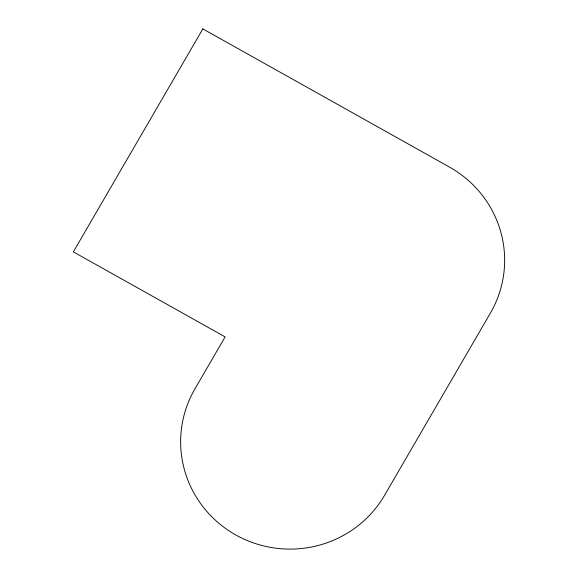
<?xml version="1.0" encoding="UTF-8"?>
<svg xmlns="http://www.w3.org/2000/svg" width="578" height="578" viewBox="0 0 578 578"><rect width="100%" height="100%" fill="white"/><g stroke="black" fill="none" stroke-linecap="round" stroke-linejoin="round"><path stroke-width="0.87" d="M202.842 28.9L73.355 251.871L225.124 336.902L194.909 388.929A109.141 107.024 3.6 0 0 235.817 534.975A109.141 107.024 3.6 0 0 384.63 495.216L490.382 313.124A109.141 107.024 3.6 0 0 449.474 167.078L202.842 28.9"/></g></svg>
